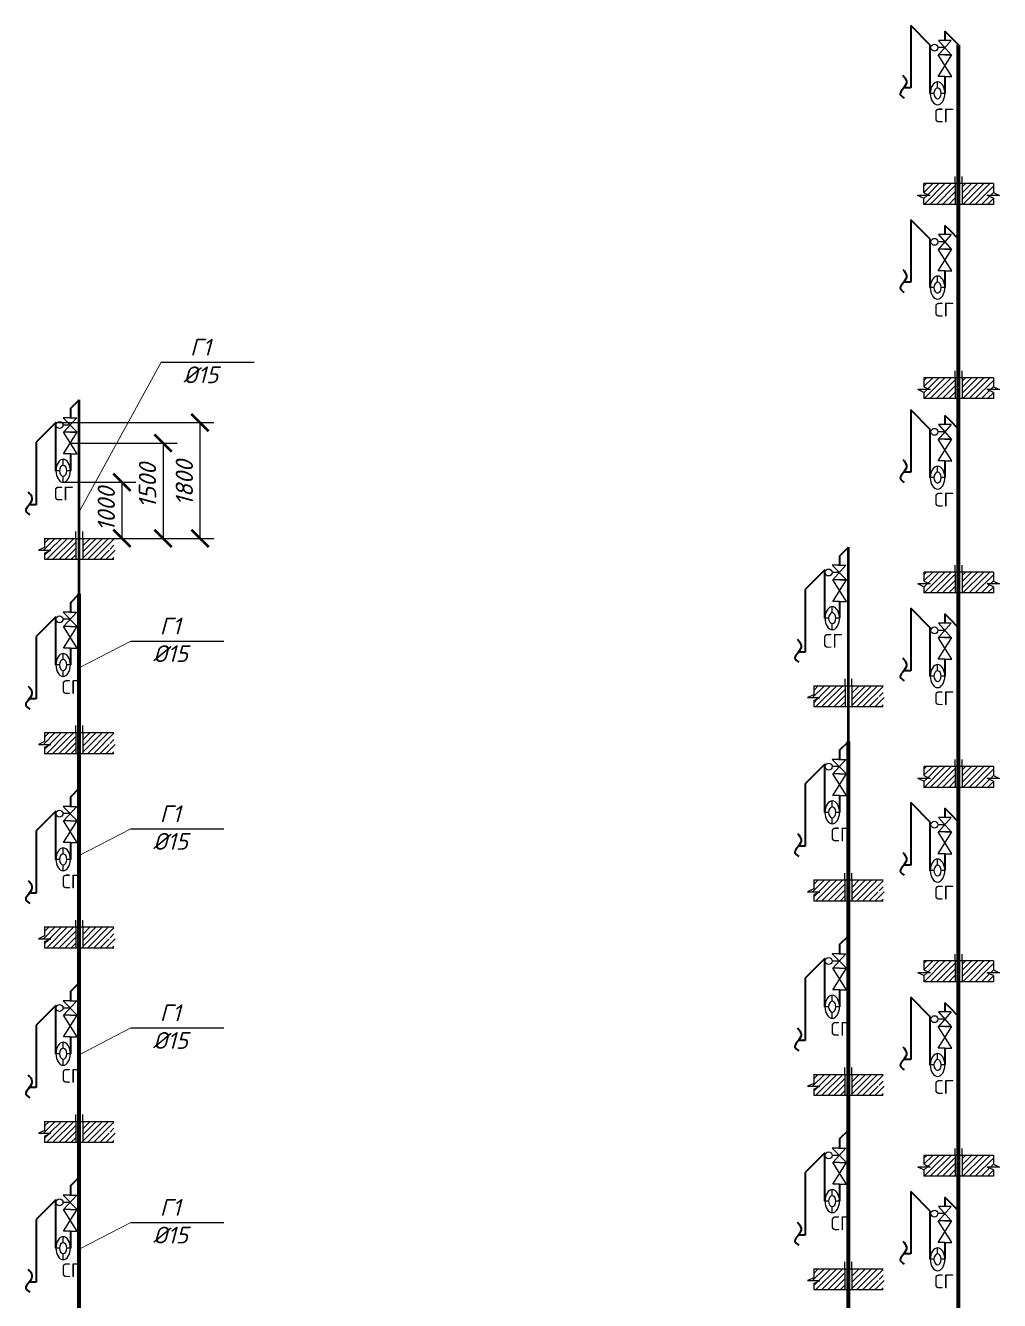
# Model space of a CAD drawing. Header units: millimetres. Extents: x -710977 to 10671, y -929782 to 89628.
# Drawn here: x 2195.1 to 2335.4, y 5979.1 to 6162.8 of the extents above; entities that cross this region are included whole.
import ezdxf

# ---------------------------------------------------------------- set-up
doc = ezdxf.new("R2010")
doc.units = ezdxf.units.MM
doc.header["$LTSCALE"] = 0.4
doc.layers.add('аксонометрия', color=84, linetype='Continuous')
doc.styles.add('Zhenka', font='isocpeur.ttf', dxfattribs={"height": 400})
doc.styles.add('группа', font='isocpeui.ttf')
doc.styles.add('размерный', font='isocpeui.ttf')
doc.dimstyles.new('размерный', dxfattribs={"dimtxt": 5, "dimasz": 2.5, "dimexe": 2, "dimexo": 0, "dimgap": 1, "dimtad": 1, "dimtxsty": 'размерный', "dimblk": 'ARCHTICK', "dimcen": 2.5, "dimadec": 0, "dimazin": 0, "dimtfac": 1, "dimtmove": 0, "dimatfit": 2, "dimfxl": 1.25, "dimarcsym": 0})
pattern_1 = [(45, (1808.0031, 5876.29634), (-0.44194174, 0.44194174), [])]
pattern_2 = [(45, (1808.0031, 5848.29634), (-0.44194174, 0.44194174), [])]
pattern_3 = [(45, (1697.1977, 5897.5283), (-0.44194174, 0.44194174), [])]
pattern_4 = [(45, (1697.1977, 5869.5283), (-0.44194174, 0.44194174), [])]
pattern_5 = [(45, (1823.89096, 5864.63515), (-0.44194174, 0.44194174), [])]
pattern_6 = [(45, (1823.89096, 5892.63515), (-0.44194174, 0.44194174), [])]
pattern_7 = [(45, (1823.89096, 5920.63515), (-0.44194174, 0.44194174), [])]
pattern_8 = [(45, (1823.89096, 5948.63515), (-0.44194174, 0.44194174), [])]

# ---------------------------------------------------------------- blocks, each defined once
blk = doc.blocks.new('_ArchTick')
at = {"color": 0, "linetype": 'ByBlock', "const_width": 0.15}
blk.add_lwpolyline([(-0.5, -0.5), (0.5, 0.5)], dxfattribs=at)
blk = doc.blocks.new('*D17')
at = {"layer": 'Defpoints', "color": 0, "transparency": 16777216}
for p in [(2199.47, 6105.56), (2207.84, 6088.88), (2220.23, 6088.88)]:
    blk.add_point(p, dxfattribs=at)
at = {"layer": 'аксонометрия', "color": 0, "lineweight": -2, "transparency": 16777216}
for p, q in [((2199.47, 6105.56), (2222.23, 6105.56)), ((2220.23, 6105.56), (2220.23, 6088.88)), ((2207.84, 6088.88), (2222.23, 6088.88))]:
    blk.add_line(p, q, dxfattribs=at)
at = {"layer": 'аксонометрия', "color": 0, "lineweight": -2, "transparency": 16777216, "xscale": 2.5, "yscale": 2.5, "zscale": 2.5}
for p, rotation in [((2220.23, 6105.56), 90), ((2220.23, 6088.88), 270)]:
    blk.add_blockref('_ArchTick', p, dxfattribs=dict(at, rotation=rotation))
at = {"layer": 'аксонометрия', "color": 0, "lineweight": 25, "transparency": 16777216, "insert": (2217.98, 6096.85), "char_height": 2.5, "attachment_point": 5, "rotation": 90, "style": 'размерный'}
blk.add_mtext('1800', dxfattribs=at)
blk = doc.blocks.new('*D18')
at = {"layer": 'Defpoints', "color": 0, "transparency": 16777216}
for p in [(2201.57, 6102.6), (2207.84, 6088.88), (2214.92, 6088.88)]:
    blk.add_point(p, dxfattribs=at)
at = {"layer": 'аксонометрия', "color": 0, "lineweight": -2, "transparency": 16777216}
for p, q in [((2201.57, 6102.6), (2216.92, 6102.6)), ((2214.92, 6102.6), (2214.92, 6088.88)), ((2207.84, 6088.88), (2216.92, 6088.88))]:
    blk.add_line(p, q, dxfattribs=at)
at = {"layer": 'аксонометрия', "color": 0, "lineweight": -2, "transparency": 16777216, "xscale": 2.5, "yscale": 2.5, "zscale": 2.5}
for p, rotation in [((2214.92, 6102.6), 90), ((2214.92, 6088.88), 270)]:
    blk.add_blockref('_ArchTick', p, dxfattribs=dict(at, rotation=rotation))
at = {"layer": 'аксонометрия', "color": 0, "lineweight": 25, "transparency": 16777216, "insert": (2212.67, 6096.47), "char_height": 2.5, "attachment_point": 5, "rotation": 90, "style": 'размерный'}
blk.add_mtext('1500', dxfattribs=at)
blk = doc.blocks.new('*D19')
at = {"layer": 'Defpoints', "color": 0, "transparency": 16777216}
for p in [(2200.52, 6096.96), (2207.84, 6088.88), (2208.98, 6088.88)]:
    blk.add_point(p, dxfattribs=at)
at = {"layer": 'аксонометрия', "color": 0, "lineweight": -2, "transparency": 16777216}
for p, q in [((2200.52, 6096.96), (2210.98, 6096.96)), ((2208.98, 6096.96), (2208.98, 6088.88)), ((2207.84, 6088.88), (2210.98, 6088.88))]:
    blk.add_line(p, q, dxfattribs=at)
at = {"layer": 'аксонометрия', "color": 0, "lineweight": -2, "transparency": 16777216, "xscale": 2.5, "yscale": 2.5, "zscale": 2.5}
for p, rotation in [((2208.98, 6096.96), 90), ((2208.98, 6088.88), 270)]:
    blk.add_blockref('_ArchTick', p, dxfattribs=dict(at, rotation=rotation))
at = {"layer": 'аксонометрия', "color": 0, "lineweight": 25, "transparency": 16777216, "insert": (2206.73, 6093.08), "char_height": 2.5, "attachment_point": 5, "rotation": 90, "style": 'размерный'}
blk.add_mtext('1000', dxfattribs=at)

msp = doc.modelspace()

# ---------------------------------------------------------------- hatches: boundary and pattern name
at = {"layer": 'аксонометрия', "lineweight": 25}
h = msp.add_hatch(dxfattribs=at)
h.set_pattern_fill('ANSI31', scale=5, style=0)
h.set_pattern_definition([(45, (1823.89096, 5976.6049), (-0.44194174, 0.44194174), [])])
h.paths.add_polyline_path([(2323.648, 6138.283), (2325.421, 6138.283), (2324.535, 6138.691), (2324.535, 6139.983), (2329.035, 6139.983), (2329.035, 6136.983), (2324.535, 6136.983), (2324.535, 6137.875)])
h = msp.add_hatch(dxfattribs=at)
h.set_pattern_fill('ANSI31', scale=5, style=0)
h.set_pattern_definition([(45, (1823.89096, 6004.6049), (-0.44194174, 0.44194174), [])])
h.paths.add_polyline_path([(2330.035, 6136.983), (2330.035, 6139.983), (2334.535, 6139.983), (2334.535, 6138.691), (2335.421, 6138.283), (2333.648, 6138.283), (2334.535, 6137.875), (2334.535, 6136.983)])
h = msp.add_hatch(dxfattribs=at)
h.set_pattern_fill('ANSI31', scale=5, style=0)
h.set_pattern_definition(pattern_8)
h.paths.add_polyline_path([(2323.648, 6110.313), (2325.421, 6110.313), (2324.535, 6110.722), (2324.535, 6112.013), (2329.035, 6112.013), (2329.035, 6109.013), (2324.535, 6109.013), (2324.535, 6109.905)])
h = msp.add_hatch(dxfattribs=at)
h.set_pattern_fill('ANSI31', scale=5, style=0)
h.set_pattern_definition([(45, (1823.89096, 5976.63515), (-0.44194174, 0.44194174), [])])
h.paths.add_polyline_path([(2330.035, 6109.013), (2330.035, 6112.013), (2334.535, 6112.013), (2334.535, 6110.722), (2335.421, 6110.313), (2333.648, 6110.313), (2334.535, 6109.905), (2334.535, 6109.013)])
h = msp.add_hatch(dxfattribs=at)
h.set_pattern_fill('ANSI31', scale=5, style=0)
h.set_pattern_definition([(45, (1697.1977, 5953.4983), (-0.44194174, 0.44194174), [])])
h.paths.add_polyline_path([(2202.341, 6085.877), (2202.341, 6088.877), (2197.841, 6088.877), (2197.841, 6087.585), (2196.955, 6087.177), (2198.728, 6087.177), (2197.841, 6086.768), (2197.841, 6085.877)])
h = msp.add_hatch(dxfattribs=at)
h.set_pattern_fill('ANSI31', scale=5, style=0)
h.set_pattern_definition([(45, (1697.1977, 5925.4983), (-0.44194174, 0.44194174), [])])
h.paths.add_polyline_path([(2203.341, 6085.877), (2207.841, 6085.877), (2207.841, 6086.768), (2208.728, 6087.177), (2206.955, 6087.177), (2207.841, 6087.585), (2207.841, 6088.877), (2203.341, 6088.877)])
h = msp.add_hatch(dxfattribs=at)
h.set_pattern_fill('ANSI31', scale=5, style=0)
h.set_pattern_definition(pattern_7)
h.paths.add_polyline_path([(2323.648, 6082.313), (2325.421, 6082.313), (2324.535, 6082.722), (2324.535, 6084.013), (2329.035, 6084.013), (2329.035, 6081.013), (2324.535, 6081.013), (2324.535, 6081.905)])
h = msp.add_hatch(dxfattribs=at)
h.set_pattern_fill('ANSI31', scale=5, style=0)
h.set_pattern_definition(pattern_8)
h.paths.add_polyline_path([(2330.035, 6081.013), (2330.035, 6084.013), (2334.535, 6084.013), (2334.535, 6082.722), (2335.421, 6082.313), (2333.648, 6082.313), (2334.535, 6081.905), (2334.535, 6081.013)])
h = msp.add_hatch(dxfattribs=at)
h.set_pattern_fill('ANSI31', scale=5, style=0)
h.set_pattern_definition([(45, (1808.0031, 5932.26634), (-0.44194174, 0.44194174), [])])
h.paths.add_polyline_path([(2313.147, 6064.645), (2313.147, 6067.645), (2308.647, 6067.645), (2308.647, 6066.353), (2307.76, 6065.945), (2309.533, 6065.945), (2308.647, 6065.536), (2308.647, 6064.645)])
h = msp.add_hatch(dxfattribs=at)
h.set_pattern_fill('ANSI31', scale=5, style=0)
h.set_pattern_definition([(45, (1808.0031, 5904.26634), (-0.44194174, 0.44194174), [])])
h.paths.add_polyline_path([(2314.147, 6064.645), (2318.647, 6064.645), (2318.647, 6065.536), (2319.533, 6065.945), (2317.76, 6065.945), (2318.647, 6066.353), (2318.647, 6067.645), (2314.147, 6067.645)])
h = msp.add_hatch(dxfattribs=at)
h.set_pattern_fill('ANSI31', scale=5, style=0)
h.set_pattern_definition([(45, (1697.1977, 5925.5283), (-0.44194174, 0.44194174), [])])
h.paths.add_polyline_path([(2202.341, 6057.907), (2202.341, 6060.907), (2197.841, 6060.907), (2197.841, 6059.615), (2196.955, 6059.207), (2198.728, 6059.207), (2197.841, 6058.798), (2197.841, 6057.907)])
h = msp.add_hatch(dxfattribs=at)
h.set_pattern_fill('ANSI31', scale=5, style=0)
h.set_pattern_definition(pattern_3)
h.paths.add_polyline_path([(2203.341, 6057.907), (2207.841, 6057.907), (2207.841, 6058.798), (2208.728, 6059.207), (2206.955, 6059.207), (2207.841, 6059.615), (2207.841, 6060.907), (2203.341, 6060.907)])
h = msp.add_hatch(dxfattribs=at)
h.set_pattern_fill('ANSI31', scale=5, style=0)
h.set_pattern_definition(pattern_6)
h.paths.add_polyline_path([(2323.648, 6054.313), (2325.421, 6054.313), (2324.535, 6054.722), (2324.535, 6056.013), (2329.035, 6056.013), (2329.035, 6053.013), (2324.535, 6053.013), (2324.535, 6053.905)])
h = msp.add_hatch(dxfattribs=at)
h.set_pattern_fill('ANSI31', scale=5, style=0)
h.set_pattern_definition(pattern_7)
h.paths.add_polyline_path([(2330.035, 6053.013), (2330.035, 6056.013), (2334.535, 6056.013), (2334.535, 6054.722), (2335.421, 6054.313), (2333.648, 6054.313), (2334.535, 6053.905), (2334.535, 6053.013)])
h = msp.add_hatch(dxfattribs=at)
h.set_pattern_fill('ANSI31', scale=5, style=0)
h.set_pattern_definition([(45, (1808.0031, 5904.29634), (-0.44194174, 0.44194174), [])])
h.paths.add_polyline_path([(2313.147, 6036.675), (2313.147, 6039.675), (2308.647, 6039.675), (2308.647, 6038.383), (2307.76, 6037.975), (2309.533, 6037.975), (2308.647, 6037.566), (2308.647, 6036.675)])
h = msp.add_hatch(dxfattribs=at)
h.set_pattern_fill('ANSI31', scale=5, style=0)
h.set_pattern_definition(pattern_1)
h.paths.add_polyline_path([(2314.147, 6036.675), (2318.647, 6036.675), (2318.647, 6037.566), (2319.533, 6037.975), (2317.76, 6037.975), (2318.647, 6038.383), (2318.647, 6039.675), (2314.147, 6039.675)])
h = msp.add_hatch(dxfattribs=at)
h.set_pattern_fill('ANSI31', scale=5, style=0)
h.set_pattern_definition(pattern_3)
h.paths.add_polyline_path([(2202.341, 6029.907), (2202.341, 6032.907), (2197.841, 6032.907), (2197.841, 6031.615), (2196.955, 6031.207), (2198.728, 6031.207), (2197.841, 6030.798), (2197.841, 6029.907)])
h = msp.add_hatch(dxfattribs=at)
h.set_pattern_fill('ANSI31', scale=5, style=0)
h.set_pattern_definition(pattern_4)
h.paths.add_polyline_path([(2203.341, 6029.907), (2207.841, 6029.907), (2207.841, 6030.798), (2208.728, 6031.207), (2206.955, 6031.207), (2207.841, 6031.615), (2207.841, 6032.907), (2203.341, 6032.907)])
h = msp.add_hatch(dxfattribs=at)
h.set_pattern_fill('ANSI31', scale=5, style=0)
h.set_pattern_definition(pattern_5)
h.paths.add_polyline_path([(2323.648, 6026.313), (2325.421, 6026.313), (2324.535, 6026.722), (2324.535, 6028.013), (2329.035, 6028.013), (2329.035, 6025.013), (2324.535, 6025.013), (2324.535, 6025.905)])
h = msp.add_hatch(dxfattribs=at)
h.set_pattern_fill('ANSI31', scale=5, style=0)
h.set_pattern_definition(pattern_6)
h.paths.add_polyline_path([(2330.035, 6025.013), (2330.035, 6028.013), (2334.535, 6028.013), (2334.535, 6026.722), (2335.421, 6026.313), (2333.648, 6026.313), (2334.535, 6025.905), (2334.535, 6025.013)])
h = msp.add_hatch(dxfattribs=at)
h.set_pattern_fill('ANSI31', scale=5, style=0)
h.set_pattern_definition(pattern_1)
h.paths.add_polyline_path([(2313.147, 6008.675), (2313.147, 6011.675), (2308.647, 6011.675), (2308.647, 6010.383), (2307.76, 6009.975), (2309.533, 6009.975), (2308.647, 6009.566), (2308.647, 6008.675)])
h = msp.add_hatch(dxfattribs=at)
h.set_pattern_fill('ANSI31', scale=5, style=0)
h.set_pattern_definition(pattern_2)
h.paths.add_polyline_path([(2314.147, 6008.675), (2318.647, 6008.675), (2318.647, 6009.566), (2319.533, 6009.975), (2317.76, 6009.975), (2318.647, 6010.383), (2318.647, 6011.675), (2314.147, 6011.675)])
h = msp.add_hatch(dxfattribs=at)
h.set_pattern_fill('ANSI31', scale=5, style=0)
h.set_pattern_definition(pattern_4)
h.paths.add_polyline_path([(2202.341, 6001.907), (2202.341, 6004.907), (2197.841, 6004.907), (2197.841, 6003.615), (2196.955, 6003.207), (2198.728, 6003.207), (2197.841, 6002.798), (2197.841, 6001.907)])
h = msp.add_hatch(dxfattribs=at)
h.set_pattern_fill('ANSI31', scale=5, style=0)
h.set_pattern_definition([(45, (1697.1977, 5841.5283), (-0.44194174, 0.44194174), [])])
h.paths.add_polyline_path([(2203.341, 6001.907), (2207.841, 6001.907), (2207.841, 6002.798), (2208.728, 6003.207), (2206.955, 6003.207), (2207.841, 6003.615), (2207.841, 6004.907), (2203.341, 6004.907)])
h = msp.add_hatch(dxfattribs=at)
h.set_pattern_fill('ANSI31', scale=5, style=0)
h.set_pattern_definition([(45, (1823.89096, 5836.63515), (-0.44194174, 0.44194174), [])])
h.paths.add_polyline_path([(2323.648, 5998.313), (2325.421, 5998.313), (2324.535, 5998.722), (2324.535, 6000.013), (2329.035, 6000.013), (2329.035, 5997.013), (2324.535, 5997.013), (2324.535, 5997.905)])
h = msp.add_hatch(dxfattribs=at)
h.set_pattern_fill('ANSI31', scale=5, style=0)
h.set_pattern_definition(pattern_5)
h.paths.add_polyline_path([(2330.035, 5997.013), (2330.035, 6000.013), (2334.535, 6000.013), (2334.535, 5998.722), (2335.421, 5998.313), (2333.648, 5998.313), (2334.535, 5997.905), (2334.535, 5997.013)])
h = msp.add_hatch(dxfattribs=at)
h.set_pattern_fill('ANSI31', scale=5, style=0)
h.set_pattern_definition(pattern_2)
h.paths.add_polyline_path([(2313.147, 5980.675), (2313.147, 5983.675), (2308.647, 5983.675), (2308.647, 5982.383), (2307.76, 5981.975), (2309.533, 5981.975), (2308.647, 5981.566), (2308.647, 5980.675)])
h = msp.add_hatch(dxfattribs=at)
h.set_pattern_fill('ANSI31', scale=5, style=0)
h.set_pattern_definition([(45, (1808.0031, 5820.29634), (-0.44194174, 0.44194174), [])])
h.paths.add_polyline_path([(2314.147, 5980.675), (2318.647, 5980.675), (2318.647, 5981.566), (2319.533, 5981.975), (2317.76, 5981.975), (2318.647, 5982.383), (2318.647, 5983.675), (2314.147, 5983.675)])

# ---------------------------------------------------------------- linework, layer by layer
at = {"color": 7, "lineweight": 35}
for p, q in [((2325.451, 6159.927), (2322.623, 6162.755)), ((2322.623, 6162.755), (2322.623, 6153.755)), ((2327.551, 6161.937), (2327.551, 6160.6)), ((2328.262, 6161.226), (2327.551, 6161.937)), ((2325.451, 6152.977), (2325.451, 6159.927)), ((2329.535, 6159.953), (2328.262, 6161.226)), ((2327.551, 6155.405), (2327.551, 6152.977)), ((2322.623, 6153.755), (2321.623, 6153.755)), ((2325.451, 6131.957), (2322.623, 6134.785)), ((2322.623, 6134.785), (2322.623, 6125.785)), ((2327.551, 6133.967), (2327.551, 6132.63)), ((2328.262, 6133.256), (2327.551, 6133.967)), ((2329.535, 6131.983), (2328.262, 6133.256)), ((2325.451, 6125.007), (2325.451, 6131.957)), ((2327.551, 6127.436), (2327.551, 6125.007)), ((2322.623, 6125.785), (2321.623, 6125.785)), ((2201.569, 6107.574), (2202.841, 6108.847)), ((2201.569, 6107.574), (2201.569, 6106.237)), ((2325.451, 6104.587), (2322.623, 6107.415)), ((2322.623, 6107.415), (2322.623, 6098.415)), ((2327.551, 6106.597), (2327.551, 6105.26)), ((2328.262, 6105.886), (2327.551, 6106.597)), ((2199.469, 6105.564), (2196.64, 6102.735)), ((2199.469, 6098.614), (2199.469, 6105.564)), ((2325.451, 6097.637), (2325.451, 6104.587)), ((2329.535, 6104.613), (2328.262, 6105.886)), ((2196.64, 6102.735), (2196.64, 6093.735)), ((2201.569, 6101.043), (2201.569, 6098.614)), ((2327.551, 6100.066), (2327.551, 6097.637)), ((2322.623, 6098.415), (2321.623, 6098.415)), ((2196.64, 6093.735), (2195.64, 6093.735)), ((2312.374, 6086.342), (2313.647, 6087.615)), ((2312.374, 6086.342), (2312.374, 6085.005)), ((2310.274, 6084.332), (2307.446, 6081.503)), ((2310.274, 6077.382), (2310.274, 6084.332)), ((2201.569, 6079.604), (2202.841, 6080.877)), ((2307.446, 6081.503), (2307.446, 6072.503)), ((2201.569, 6079.604), (2201.569, 6078.267)), ((2312.374, 6079.811), (2312.374, 6077.382)), ((2199.469, 6077.594), (2196.64, 6074.765)), ((2199.469, 6070.644), (2199.469, 6077.594)), ((2325.451, 6075.987), (2322.623, 6078.815)), ((2322.623, 6078.815), (2322.623, 6069.815)), ((2327.551, 6077.997), (2327.551, 6076.66)), ((2328.262, 6077.286), (2327.551, 6077.997)), ((2329.535, 6076.013), (2328.262, 6077.286)), ((2325.451, 6069.037), (2325.451, 6075.987)), ((2196.64, 6074.765), (2196.64, 6065.765)), ((2201.569, 6073.073), (2201.569, 6070.644)), ((2307.446, 6072.503), (2306.446, 6072.503)), ((2322.623, 6069.815), (2321.623, 6069.815)), ((2327.551, 6071.466), (2327.551, 6069.037)), ((2196.64, 6065.765), (2195.64, 6065.765)), ((2312.374, 6058.372), (2313.647, 6059.645)), ((2312.374, 6058.372), (2312.374, 6057.035)), ((2310.274, 6056.362), (2307.446, 6053.533)), ((2310.274, 6049.412), (2310.274, 6056.362)), ((2307.446, 6053.533), (2307.446, 6044.533)), ((2201.569, 6051.604), (2202.841, 6052.877)), ((2201.569, 6051.604), (2201.569, 6050.267)), ((2312.374, 6051.841), (2312.374, 6049.412)), ((2199.469, 6049.594), (2196.64, 6046.765)), ((2199.469, 6042.644), (2199.469, 6049.594)), ((2325.451, 6047.987), (2322.623, 6050.815)), ((2322.623, 6050.815), (2322.623, 6041.815)), ((2327.551, 6049.997), (2327.551, 6048.66)), ((2328.262, 6049.286), (2327.551, 6049.997)), ((2325.451, 6041.037), (2325.451, 6047.987)), ((2329.535, 6048.013), (2328.262, 6049.286)), ((2196.64, 6046.765), (2196.64, 6037.765)), ((2201.569, 6045.073), (2201.569, 6042.644)), ((2307.446, 6044.533), (2306.446, 6044.533)), ((2327.551, 6043.466), (2327.551, 6041.037)), ((2322.623, 6041.815), (2321.623, 6041.815)), ((2196.64, 6037.765), (2195.64, 6037.765)), ((2312.374, 6030.372), (2313.647, 6031.645)), ((2312.374, 6030.372), (2312.374, 6029.035)), ((2310.274, 6028.362), (2307.446, 6025.533)), ((2310.274, 6021.412), (2310.274, 6028.362)), ((2201.569, 6023.604), (2202.841, 6024.877)), ((2307.446, 6025.533), (2307.446, 6016.533)), ((2312.374, 6023.841), (2312.374, 6021.412)), ((2201.569, 6023.604), (2201.569, 6022.267)), ((2325.451, 6019.987), (2322.623, 6022.815)), ((2322.623, 6022.815), (2322.623, 6013.815)), ((2327.551, 6021.997), (2327.551, 6020.66)), ((2328.262, 6021.286), (2327.551, 6021.997)), ((2199.469, 6021.594), (2196.64, 6018.765)), ((2199.469, 6014.644), (2199.469, 6021.594)), ((2329.535, 6020.013), (2328.262, 6021.286)), ((2196.64, 6018.765), (2196.64, 6009.765)), ((2325.451, 6013.037), (2325.451, 6019.987)), ((2201.569, 6017.073), (2201.569, 6014.644)), ((2307.446, 6016.533), (2306.446, 6016.533)), ((2327.551, 6015.466), (2327.551, 6013.037)), ((2322.623, 6013.815), (2321.623, 6013.815)), ((2196.64, 6009.765), (2195.64, 6009.765)), ((2312.374, 6002.372), (2313.647, 6003.645)), ((2312.374, 6002.372), (2312.374, 6001.035)), ((2310.274, 6000.362), (2307.446, 5997.533)), ((2310.274, 5993.412), (2310.274, 6000.362)), ((2201.569, 5995.604), (2202.841, 5996.877)), ((2307.446, 5997.533), (2307.446, 5988.533)), ((2201.569, 5995.604), (2201.569, 5994.267)), ((2312.374, 5995.841), (2312.374, 5993.412)), ((2325.451, 5991.987), (2322.623, 5994.815)), ((2322.623, 5994.815), (2322.623, 5985.815)), ((2199.469, 5993.594), (2196.64, 5990.765)), ((2199.469, 5986.644), (2199.469, 5993.594)), ((2327.551, 5993.997), (2327.551, 5992.66)), ((2328.262, 5993.286), (2327.551, 5993.997)), ((2329.535, 5992.013), (2328.262, 5993.286)), ((2196.64, 5990.765), (2196.64, 5981.765)), ((2325.451, 5985.037), (2325.451, 5991.987)), ((2201.569, 5989.073), (2201.569, 5986.644)), ((2307.446, 5988.533), (2306.446, 5988.533)), ((2327.551, 5987.466), (2327.551, 5985.037)), ((2322.623, 5985.815), (2321.623, 5985.815)), ((2196.64, 5981.765), (2195.64, 5981.765))]:
    msp.add_line(p, q, dxfattribs=at)
at = {"lineweight": 25}
for p, q in [((2214.649, 6114.248), (2228.036, 6114.248)), ((2214.649, 6114.248), (2228.036, 6114.248)), ((2210.289, 6074.086), (2223.677, 6074.086)), ((2210.289, 6074.086), (2223.677, 6074.086)), ((2210.289, 6047.042), (2223.677, 6047.042)), ((2210.289, 6047.042), (2223.677, 6047.042)), ((2210.289, 6018.367), (2223.677, 6018.367)), ((2210.289, 6018.367), (2223.677, 6018.367)), ((2210.289, 5990.339), (2223.677, 5990.339)), ((2210.289, 5990.339), (2223.677, 5990.339))]:
    msp.add_line(p, q, dxfattribs=at)
at = {"color": 7, "lineweight": 35}
for points in [[(2321.484, 6155.596), (2322.01, 6154.721), (2321.623, 6153.755), (2321.123, 6152.871), (2321.701, 6152.292)], [(2321.484, 6127.626), (2322.01, 6126.751), (2321.623, 6125.785), (2321.123, 6124.901), (2321.701, 6124.323)], [(2321.484, 6100.256), (2322.01, 6099.381), (2321.623, 6098.415), (2321.123, 6097.531), (2321.701, 6096.952)], [(2195.501, 6095.576), (2196.028, 6094.701), (2195.64, 6093.735), (2195.141, 6092.851), (2195.719, 6092.273)], [(2306.307, 6074.344), (2306.833, 6073.469), (2306.446, 6072.503), (2305.946, 6071.619), (2306.524, 6071.041)], [(2321.484, 6071.656), (2322.01, 6070.781), (2321.623, 6069.815), (2321.123, 6068.931), (2321.701, 6068.353)], [(2195.501, 6067.606), (2196.028, 6066.731), (2195.64, 6065.765), (2195.141, 6064.881), (2195.719, 6064.303)], [(2306.307, 6046.374), (2306.833, 6045.499), (2306.446, 6044.533), (2305.946, 6043.649), (2306.524, 6043.071)], [(2321.484, 6043.656), (2322.01, 6042.781), (2321.623, 6041.815), (2321.123, 6040.931), (2321.701, 6040.353)], [(2195.501, 6039.606), (2196.028, 6038.731), (2195.64, 6037.765), (2195.141, 6036.881), (2195.719, 6036.303)], [(2306.307, 6018.374), (2306.833, 6017.499), (2306.446, 6016.533), (2305.946, 6015.649), (2306.524, 6015.071)], [(2321.484, 6015.656), (2322.01, 6014.781), (2321.623, 6013.815), (2321.123, 6012.931), (2321.701, 6012.353)], [(2195.501, 6011.606), (2196.028, 6010.731), (2195.64, 6009.765), (2195.141, 6008.881), (2195.719, 6008.303)], [(2306.307, 5990.374), (2306.833, 5989.499), (2306.446, 5988.533), (2305.946, 5987.649), (2306.524, 5987.071)], [(2321.484, 5987.656), (2322.01, 5986.781), (2321.623, 5985.815), (2321.123, 5984.931), (2321.701, 5984.353)], [(2195.501, 5983.606), (2196.028, 5982.731), (2195.64, 5981.765), (2195.141, 5980.881), (2195.719, 5980.303)]]:
    msp.add_spline(points, degree=3, dxfattribs=at)
at = {"layer": 'аксонометрия', "color": 7, "lineweight": 25}
for p, q in [((2327.551, 6160.6), (2326.647, 6160.6)), ((2328.456, 6160.6), (2326.647, 6158.528)), ((2326.647, 6160.6), (2328.456, 6158.528)), ((2328.456, 6160.6), (2327.551, 6160.6)), ((2327.551, 6159.564), (2326.551, 6159.564)), ((2327.551, 6158.528), (2326.568, 6158.528)), ((2328.534, 6155.405), (2326.568, 6158.528)), ((2326.568, 6155.405), (2328.534, 6158.528)), ((2327.551, 6158.528), (2326.647, 6158.528)), ((2327.551, 6158.528), (2328.534, 6158.528)), ((2328.456, 6158.528), (2327.551, 6158.528)), ((2326.501, 6153.762), (2326.501, 6154.629)), ((2327.551, 6155.405), (2326.568, 6155.405)), ((2327.551, 6155.405), (2328.534, 6155.405)), ((2325.98, 6152.977), (2325.451, 6152.977)), ((2327.551, 6152.977), (2327.022, 6152.977)), ((2324.484, 6139.983), (2324.484, 6138.691)), ((2334.535, 6139.983), (2324.535, 6139.983)), ((2329.035, 6139.983), (2329.035, 6140.983)), ((2329.035, 6139.983), (2329.035, 6136.983)), ((2330.035, 6139.983), (2330.035, 6140.983)), ((2330.035, 6139.983), (2330.035, 6136.983)), ((2334.535, 6139.983), (2334.535, 6138.691)), ((2325.371, 6138.283), (2323.598, 6138.283)), ((2324.484, 6137.875), (2323.598, 6138.283)), ((2324.484, 6138.691), (2325.371, 6138.283)), ((2324.484, 6137.875), (2324.484, 6136.983)), ((2335.421, 6138.283), (2333.648, 6138.283)), ((2334.535, 6137.875), (2333.648, 6138.283)), ((2334.535, 6138.691), (2335.421, 6138.283)), ((2334.535, 6137.875), (2334.535, 6136.983)), ((2334.535, 6136.983), (2324.535, 6136.983)), ((2327.551, 6132.63), (2326.647, 6132.63)), ((2328.456, 6132.63), (2326.647, 6130.558)), ((2326.647, 6132.63), (2328.456, 6130.558)), ((2328.456, 6132.63), (2327.551, 6132.63)), ((2327.551, 6131.594), (2326.551, 6131.594)), ((2327.551, 6130.558), (2326.568, 6130.558)), ((2328.534, 6127.436), (2326.568, 6130.558)), ((2326.568, 6127.436), (2328.534, 6130.558)), ((2327.551, 6130.558), (2326.647, 6130.558)), ((2327.551, 6130.558), (2328.534, 6130.558)), ((2328.456, 6130.558), (2327.551, 6130.558)), ((2326.501, 6125.792), (2326.501, 6126.66)), ((2327.551, 6127.436), (2326.568, 6127.436)), ((2327.551, 6127.436), (2328.534, 6127.436)), ((2325.98, 6125.007), (2325.451, 6125.007)), ((2327.551, 6125.007), (2327.022, 6125.007)), ((2334.535, 6112.013), (2324.535, 6112.013)), ((2324.535, 6112.013), (2324.535, 6110.722)), ((2329.035, 6112.013), (2329.035, 6113.013)), ((2329.035, 6112.013), (2329.035, 6109.013)), ((2330.035, 6112.013), (2330.035, 6113.013)), ((2330.035, 6112.013), (2330.035, 6109.013)), ((2334.535, 6112.013), (2334.535, 6110.722)), ((2325.421, 6110.313), (2323.648, 6110.313)), ((2324.535, 6109.905), (2323.648, 6110.313)), ((2324.535, 6110.722), (2325.421, 6110.313)), ((2335.421, 6110.313), (2333.648, 6110.313)), ((2334.535, 6109.905), (2333.648, 6110.313)), ((2334.535, 6110.722), (2335.421, 6110.313)), ((2324.535, 6109.905), (2324.535, 6109.013)), ((2334.535, 6109.013), (2324.535, 6109.013)), ((2329.535, 6109.013), (2329.535, 6104.013)), ((2334.535, 6109.905), (2334.535, 6109.013)), ((2201.529, 6105.201), (2200.49, 6105.201)), ((2201.49, 6106.237), (2200.508, 6106.237)), ((2202.551, 6104.165), (2200.508, 6106.237)), ((2200.586, 6104.165), (2202.473, 6106.237)), ((2201.49, 6106.237), (2202.473, 6106.237)), ((2327.551, 6105.26), (2326.647, 6105.26)), ((2328.456, 6105.26), (2326.647, 6103.188)), ((2326.647, 6105.26), (2328.456, 6103.188)), ((2328.456, 6105.26), (2327.551, 6105.26)), ((2202.551, 6101.043), (2200.586, 6104.165)), ((2200.586, 6101.043), (2202.551, 6104.165)), ((2201.569, 6104.165), (2200.586, 6104.165)), ((2201.49, 6104.165), (2200.586, 6104.165)), ((2202.395, 6104.165), (2201.49, 6104.165)), ((2201.569, 6104.165), (2202.551, 6104.165)), ((2327.551, 6104.224), (2326.551, 6104.224)), ((2327.551, 6103.188), (2326.568, 6103.188)), ((2328.534, 6100.066), (2326.568, 6103.188)), ((2326.568, 6100.066), (2328.534, 6103.188)), ((2327.551, 6103.188), (2326.647, 6103.188)), ((2327.551, 6103.188), (2328.534, 6103.188)), ((2328.456, 6103.188), (2327.551, 6103.188)), ((2201.569, 6101.043), (2200.586, 6101.043)), ((2201.569, 6101.043), (2202.551, 6101.043)), ((2200.519, 6099.399), (2200.519, 6100.266)), ((2326.501, 6098.422), (2326.501, 6099.289)), ((2327.551, 6100.066), (2326.568, 6100.066)), ((2327.551, 6100.066), (2328.534, 6100.066)), ((2199.997, 6098.614), (2199.469, 6098.614)), ((2200.519, 6096.961), (2200.519, 6097.828)), ((2201.569, 6098.614), (2201.04, 6098.614)), ((2325.98, 6097.637), (2325.451, 6097.637)), ((2327.551, 6097.637), (2327.022, 6097.637)), ((2202.358, 6088.877), (2202.358, 6089.877)), ((2203.358, 6088.877), (2203.358, 6089.877)), ((2197.841, 6088.877), (2207.841, 6088.877)), ((2197.841, 6088.877), (2197.841, 6087.585)), ((2202.358, 6088.877), (2202.358, 6085.877)), ((2203.358, 6088.877), (2203.358, 6085.877)), ((2197.841, 6087.585), (2196.955, 6087.177)), ((2196.955, 6087.177), (2198.728, 6087.177)), ((2197.841, 6086.768), (2198.728, 6087.177)), ((2197.841, 6086.768), (2197.841, 6085.877)), ((2197.841, 6085.877), (2207.841, 6085.877)), ((2312.296, 6085.005), (2311.313, 6085.005)), ((2313.357, 6082.933), (2311.313, 6085.005)), ((2311.391, 6082.933), (2313.279, 6085.005)), ((2312.296, 6085.005), (2313.279, 6085.005)), ((2329.035, 6084.013), (2329.035, 6085.013)), ((2330.035, 6084.013), (2330.035, 6085.013)), ((2312.335, 6083.969), (2311.296, 6083.969)), ((2313.357, 6079.811), (2311.391, 6082.933)), ((2311.391, 6079.811), (2313.357, 6082.933)), ((2312.374, 6082.933), (2311.391, 6082.933)), ((2312.296, 6082.933), (2311.391, 6082.933)), ((2313.2, 6082.933), (2312.296, 6082.933)), ((2312.374, 6082.933), (2313.357, 6082.933)), ((2334.535, 6084.013), (2324.535, 6084.013)), ((2324.535, 6084.013), (2324.535, 6082.722)), ((2324.535, 6082.722), (2325.421, 6082.313)), ((2329.035, 6084.013), (2329.035, 6081.013)), ((2330.035, 6084.013), (2330.035, 6081.013)), ((2334.535, 6084.013), (2334.535, 6082.722)), ((2334.535, 6082.722), (2335.421, 6082.313)), ((2325.421, 6082.313), (2323.648, 6082.313)), ((2324.535, 6081.905), (2323.648, 6082.313)), ((2324.535, 6081.905), (2324.535, 6081.013)), ((2334.535, 6081.013), (2324.535, 6081.013)), ((2329.535, 6081.013), (2329.535, 6076.013)), ((2335.421, 6082.313), (2333.648, 6082.313)), ((2334.535, 6081.905), (2333.648, 6082.313)), ((2334.535, 6081.905), (2334.535, 6081.013)), ((2311.324, 6078.167), (2311.324, 6079.034)), ((2312.374, 6079.811), (2311.391, 6079.811)), ((2312.374, 6079.811), (2313.357, 6079.811)), ((2201.529, 6077.231), (2200.49, 6077.231)), ((2201.49, 6078.267), (2200.508, 6078.267)), ((2202.551, 6076.195), (2200.508, 6078.267)), ((2200.586, 6076.195), (2202.473, 6078.267)), ((2201.49, 6078.267), (2202.473, 6078.267)), ((2310.803, 6077.382), (2310.274, 6077.382)), ((2312.374, 6077.382), (2311.845, 6077.382)), ((2201.569, 6076.195), (2200.586, 6076.195)), ((2202.551, 6073.073), (2200.586, 6076.195)), ((2200.586, 6073.073), (2202.551, 6076.195)), ((2201.569, 6076.195), (2202.551, 6076.195)), ((2311.324, 6075.729), (2311.324, 6076.596)), ((2327.551, 6075.624), (2326.551, 6075.624)), ((2327.551, 6076.66), (2326.647, 6076.66)), ((2328.456, 6076.66), (2326.647, 6074.588)), ((2326.647, 6076.66), (2328.456, 6074.588)), ((2328.456, 6076.66), (2327.551, 6076.66)), ((2327.551, 6074.588), (2326.568, 6074.588)), ((2328.534, 6071.466), (2326.568, 6074.588)), ((2326.568, 6071.466), (2328.534, 6074.588)), ((2327.551, 6074.588), (2326.647, 6074.588)), ((2327.551, 6074.588), (2328.534, 6074.588)), ((2328.456, 6074.588), (2327.551, 6074.588)), ((2200.519, 6071.429), (2200.519, 6072.296)), ((2201.569, 6073.073), (2200.586, 6073.073)), ((2201.569, 6073.073), (2202.551, 6073.073)), ((2199.997, 6070.644), (2199.469, 6070.644)), ((2200.519, 6068.991), (2200.519, 6069.858)), ((2201.569, 6070.644), (2201.04, 6070.644)), ((2326.501, 6069.822), (2326.501, 6070.69)), ((2327.551, 6071.466), (2326.568, 6071.466)), ((2327.551, 6071.466), (2328.534, 6071.466)), ((2313.163, 6067.645), (2313.163, 6068.645)), ((2314.163, 6067.645), (2314.163, 6068.645)), ((2325.98, 6069.037), (2325.451, 6069.037)), ((2327.551, 6069.037), (2327.022, 6069.037)), ((2308.647, 6066.353), (2307.76, 6065.945)), ((2308.647, 6067.645), (2318.647, 6067.645)), ((2308.647, 6067.645), (2308.647, 6066.353)), ((2313.163, 6067.645), (2313.163, 6064.645)), ((2314.163, 6067.645), (2314.163, 6064.645)), ((2307.76, 6065.945), (2309.533, 6065.945)), ((2308.647, 6065.536), (2309.533, 6065.945)), ((2308.647, 6065.536), (2308.647, 6064.645)), ((2308.647, 6064.645), (2318.647, 6064.645)), ((2197.841, 6060.907), (2207.841, 6060.907)), ((2197.841, 6060.907), (2197.841, 6059.615)), ((2202.341, 6060.907), (2202.341, 6061.907)), ((2202.341, 6060.907), (2202.341, 6057.907)), ((2203.341, 6060.907), (2203.341, 6061.907)), ((2203.341, 6060.907), (2203.341, 6057.907)), ((2197.841, 6059.615), (2196.955, 6059.207)), ((2196.955, 6059.207), (2198.728, 6059.207)), ((2197.841, 6058.798), (2198.728, 6059.207)), ((2197.841, 6058.798), (2197.841, 6057.907)), ((2197.841, 6057.907), (2207.841, 6057.907)), ((2312.296, 6057.035), (2311.313, 6057.035)), ((2313.357, 6054.963), (2311.313, 6057.035)), ((2311.391, 6054.963), (2313.279, 6057.035)), ((2312.296, 6057.035), (2313.279, 6057.035)), ((2329.035, 6056.013), (2329.035, 6057.013)), ((2330.035, 6056.013), (2330.035, 6057.013)), ((2312.335, 6055.999), (2311.296, 6055.999)), ((2312.374, 6054.963), (2311.391, 6054.963)), ((2313.357, 6051.841), (2311.391, 6054.963)), ((2311.391, 6051.841), (2313.357, 6054.963)), ((2312.374, 6054.963), (2313.357, 6054.963)), ((2334.535, 6056.013), (2324.535, 6056.013)), ((2324.535, 6056.013), (2324.535, 6054.722)), ((2329.035, 6056.013), (2329.035, 6053.013)), ((2330.035, 6056.013), (2330.035, 6053.013)), ((2334.535, 6056.013), (2334.535, 6054.722)), ((2325.421, 6054.313), (2323.648, 6054.313)), ((2324.535, 6053.905), (2323.648, 6054.313)), ((2324.535, 6054.722), (2325.421, 6054.313)), ((2324.535, 6053.905), (2324.535, 6053.013)), ((2335.421, 6054.313), (2333.648, 6054.313)), ((2334.535, 6053.905), (2333.648, 6054.313)), ((2334.535, 6054.722), (2335.421, 6054.313)), ((2334.535, 6053.905), (2334.535, 6053.013)), ((2312.374, 6051.841), (2311.391, 6051.841)), ((2312.374, 6051.841), (2313.357, 6051.841)), ((2334.535, 6053.013), (2324.535, 6053.013)), ((2329.535, 6053.013), (2329.535, 6048.013)), ((2201.49, 6050.267), (2200.508, 6050.267)), ((2202.551, 6048.195), (2200.508, 6050.267)), ((2200.586, 6048.195), (2202.473, 6050.267)), ((2201.49, 6050.267), (2202.473, 6050.267)), ((2311.324, 6050.197), (2311.324, 6051.064)), ((2201.529, 6049.231), (2200.49, 6049.231)), ((2201.569, 6048.195), (2200.586, 6048.195)), ((2202.551, 6045.073), (2200.586, 6048.195)), ((2200.586, 6045.073), (2202.551, 6048.195)), ((2201.569, 6048.195), (2202.551, 6048.195)), ((2310.803, 6049.412), (2310.274, 6049.412)), ((2311.324, 6047.759), (2311.324, 6048.626)), ((2312.374, 6049.412), (2311.845, 6049.412)), ((2327.551, 6047.624), (2326.551, 6047.624)), ((2327.551, 6048.66), (2326.647, 6048.66)), ((2328.456, 6048.66), (2326.647, 6046.588)), ((2326.647, 6048.66), (2328.456, 6046.588)), ((2328.456, 6048.66), (2327.551, 6048.66)), ((2327.551, 6046.588), (2326.568, 6046.588)), ((2328.534, 6043.466), (2326.568, 6046.588)), ((2326.568, 6043.466), (2328.534, 6046.588)), ((2327.551, 6046.588), (2326.647, 6046.588)), ((2327.551, 6046.588), (2328.534, 6046.588)), ((2328.456, 6046.588), (2327.551, 6046.588)), ((2200.519, 6043.429), (2200.519, 6044.296)), ((2201.569, 6045.073), (2200.586, 6045.073)), ((2201.569, 6045.073), (2202.551, 6045.073)), ((2199.997, 6042.644), (2199.469, 6042.644)), ((2201.569, 6042.644), (2201.04, 6042.644)), ((2326.501, 6041.822), (2326.501, 6042.69)), ((2327.551, 6043.466), (2326.568, 6043.466)), ((2327.551, 6043.466), (2328.534, 6043.466)), ((2200.519, 6040.991), (2200.519, 6041.858)), ((2313.147, 6039.675), (2313.147, 6040.675)), ((2314.147, 6039.675), (2314.147, 6040.675)), ((2325.98, 6041.037), (2325.451, 6041.037)), ((2327.551, 6041.037), (2327.022, 6041.037)), ((2308.647, 6039.675), (2318.647, 6039.675)), ((2308.647, 6039.675), (2308.647, 6038.383)), ((2313.147, 6039.675), (2313.147, 6036.675)), ((2314.147, 6039.675), (2314.147, 6036.675)), ((2308.647, 6038.383), (2307.76, 6037.975)), ((2307.76, 6037.975), (2309.533, 6037.975)), ((2308.647, 6037.566), (2309.533, 6037.975)), ((2308.647, 6037.566), (2308.647, 6036.675)), ((2308.647, 6036.675), (2318.647, 6036.675)), ((2202.341, 6032.907), (2202.341, 6033.907)), ((2203.341, 6032.907), (2203.341, 6033.907)), ((2197.841, 6031.615), (2196.955, 6031.207)), ((2196.955, 6031.207), (2198.728, 6031.207)), ((2197.841, 6032.907), (2207.841, 6032.907)), ((2197.841, 6032.907), (2197.841, 6031.615)), ((2197.841, 6030.798), (2198.728, 6031.207)), ((2202.341, 6032.907), (2202.341, 6029.907)), ((2203.341, 6032.907), (2203.341, 6029.907)), ((2197.841, 6030.798), (2197.841, 6029.907)), ((2197.841, 6029.907), (2207.841, 6029.907)), ((2312.335, 6027.999), (2311.296, 6027.999)), ((2312.296, 6029.035), (2311.313, 6029.035)), ((2313.357, 6026.963), (2311.313, 6029.035)), ((2311.391, 6026.963), (2313.279, 6029.035)), ((2312.296, 6029.035), (2313.279, 6029.035)), ((2334.535, 6028.013), (2324.535, 6028.013)), ((2324.535, 6028.013), (2324.535, 6026.722)), ((2329.035, 6028.013), (2329.035, 6029.013)), ((2329.035, 6028.013), (2329.035, 6025.013)), ((2330.035, 6028.013), (2330.035, 6029.013)), ((2330.035, 6028.013), (2330.035, 6025.013)), ((2334.535, 6028.013), (2334.535, 6026.722)), ((2312.374, 6026.963), (2311.391, 6026.963)), ((2313.357, 6023.841), (2311.391, 6026.963)), ((2311.391, 6023.841), (2313.357, 6026.963)), ((2312.374, 6026.963), (2313.357, 6026.963)), ((2325.421, 6026.313), (2323.648, 6026.313)), ((2324.535, 6025.905), (2323.648, 6026.313)), ((2324.535, 6026.722), (2325.421, 6026.313)), ((2324.535, 6025.905), (2324.535, 6025.013)), ((2335.421, 6026.313), (2333.648, 6026.313)), ((2334.535, 6025.905), (2333.648, 6026.313)), ((2334.535, 6026.722), (2335.421, 6026.313)), ((2334.535, 6025.905), (2334.535, 6025.013)), ((2312.374, 6023.841), (2311.391, 6023.841)), ((2312.374, 6023.841), (2313.357, 6023.841)), ((2334.535, 6025.013), (2324.535, 6025.013)), ((2329.535, 6025.013), (2329.535, 6020.013)), ((2201.49, 6022.267), (2200.508, 6022.267)), ((2202.551, 6020.195), (2200.508, 6022.267)), ((2200.586, 6020.195), (2202.473, 6022.267)), ((2201.49, 6022.267), (2202.473, 6022.267)), ((2311.324, 6022.197), (2311.324, 6023.064)), ((2201.529, 6021.231), (2200.49, 6021.231)), ((2201.569, 6020.195), (2200.586, 6020.195)), ((2202.551, 6017.073), (2200.586, 6020.195)), ((2200.586, 6017.073), (2202.551, 6020.195)), ((2201.569, 6020.195), (2202.551, 6020.195)), ((2310.803, 6021.412), (2310.274, 6021.412)), ((2311.324, 6019.759), (2311.324, 6020.626)), ((2312.374, 6021.412), (2311.845, 6021.412)), ((2327.551, 6020.66), (2326.647, 6020.66)), ((2328.456, 6020.66), (2326.647, 6018.588)), ((2326.647, 6020.66), (2328.456, 6018.588)), ((2328.456, 6020.66), (2327.551, 6020.66)), ((2327.551, 6019.624), (2326.551, 6019.624)), ((2327.551, 6018.588), (2326.568, 6018.588)), ((2328.534, 6015.466), (2326.568, 6018.588)), ((2326.568, 6015.466), (2328.534, 6018.588)), ((2327.551, 6018.588), (2326.647, 6018.588)), ((2327.551, 6018.588), (2328.534, 6018.588)), ((2328.456, 6018.588), (2327.551, 6018.588)), ((2201.569, 6017.073), (2200.586, 6017.073)), ((2201.569, 6017.073), (2202.551, 6017.073)), ((2199.997, 6014.644), (2199.469, 6014.644)), ((2200.519, 6015.429), (2200.519, 6016.296)), ((2201.569, 6014.644), (2201.04, 6014.644)), ((2326.501, 6013.822), (2326.501, 6014.69)), ((2327.551, 6015.466), (2326.568, 6015.466)), ((2327.551, 6015.466), (2328.534, 6015.466)), ((2200.519, 6012.991), (2200.519, 6013.858)), ((2325.98, 6013.037), (2325.451, 6013.037)), ((2327.551, 6013.037), (2327.022, 6013.037)), ((2308.647, 6011.675), (2318.647, 6011.675)), ((2308.647, 6011.675), (2308.647, 6010.383)), ((2313.147, 6011.675), (2313.147, 6012.675)), ((2313.147, 6011.675), (2313.147, 6008.675)), ((2314.147, 6011.675), (2314.147, 6012.675)), ((2314.147, 6011.675), (2314.147, 6008.675)), ((2308.647, 6010.383), (2307.76, 6009.975)), ((2307.76, 6009.975), (2309.533, 6009.975)), ((2308.647, 6009.566), (2309.533, 6009.975)), ((2308.647, 6009.566), (2308.647, 6008.675)), ((2308.647, 6008.675), (2318.647, 6008.675)), ((2202.341, 6004.907), (2202.341, 6005.907)), ((2203.341, 6004.907), (2203.341, 6005.907)), ((2197.841, 6003.615), (2196.955, 6003.207)), ((2197.841, 6004.907), (2207.841, 6004.907)), ((2197.841, 6004.907), (2197.841, 6003.615)), ((2202.341, 6004.907), (2202.341, 6001.907)), ((2203.341, 6004.907), (2203.341, 6001.907)), ((2196.955, 6003.207), (2198.728, 6003.207)), ((2197.841, 6002.798), (2198.728, 6003.207)), ((2197.841, 6002.798), (2197.841, 6001.907)), ((2197.841, 6001.907), (2207.841, 6001.907)), ((2312.335, 5999.999), (2311.296, 5999.999)), ((2312.296, 6001.035), (2311.313, 6001.035)), ((2313.357, 5998.963), (2311.313, 6001.035)), ((2311.391, 5998.963), (2313.279, 6001.035)), ((2312.296, 6001.035), (2313.279, 6001.035)), ((2334.535, 6000.013), (2324.535, 6000.013)), ((2324.535, 6000.013), (2324.535, 5998.722)), ((2329.035, 6000.013), (2329.035, 6001.013)), ((2329.035, 6000.013), (2329.035, 5997.013)), ((2330.035, 6000.013), (2330.035, 6001.013)), ((2330.035, 6000.013), (2330.035, 5997.013)), ((2334.535, 6000.013), (2334.535, 5998.722)), ((2312.374, 5998.963), (2311.391, 5998.963)), ((2313.357, 5995.841), (2311.391, 5998.963)), ((2311.391, 5995.841), (2313.357, 5998.963)), ((2312.374, 5998.963), (2313.357, 5998.963)), ((2325.421, 5998.313), (2323.648, 5998.313)), ((2324.535, 5997.905), (2323.648, 5998.313)), ((2324.535, 5998.722), (2325.421, 5998.313)), ((2335.421, 5998.313), (2333.648, 5998.313)), ((2334.535, 5997.905), (2333.648, 5998.313)), ((2334.535, 5998.722), (2335.421, 5998.313)), ((2324.535, 5997.905), (2324.535, 5997.013)), ((2334.535, 5997.013), (2324.535, 5997.013)), ((2334.535, 5997.905), (2334.535, 5997.013)), ((2311.324, 5994.197), (2311.324, 5995.064)), ((2312.374, 5995.841), (2311.391, 5995.841)), ((2312.374, 5995.841), (2313.357, 5995.841)), ((2201.529, 5993.231), (2200.49, 5993.231)), ((2201.49, 5994.267), (2200.508, 5994.267)), ((2202.551, 5992.195), (2200.508, 5994.267)), ((2200.586, 5992.195), (2202.473, 5994.267)), ((2201.49, 5994.267), (2202.473, 5994.267)), ((2310.803, 5993.412), (2310.274, 5993.412)), ((2311.324, 5991.759), (2311.324, 5992.626)), ((2312.374, 5993.412), (2311.845, 5993.412)), ((2327.551, 5992.66), (2326.647, 5992.66)), ((2328.456, 5992.66), (2326.647, 5990.588)), ((2326.647, 5992.66), (2328.456, 5990.588)), ((2328.456, 5992.66), (2327.551, 5992.66)), ((2201.569, 5992.195), (2200.586, 5992.195)), ((2202.551, 5989.073), (2200.586, 5992.195)), ((2200.586, 5989.073), (2202.551, 5992.195)), ((2201.569, 5992.195), (2202.551, 5992.195)), ((2327.551, 5991.624), (2326.551, 5991.624)), ((2201.569, 5989.073), (2200.586, 5989.073)), ((2201.569, 5989.073), (2202.551, 5989.073)), ((2327.551, 5990.588), (2326.568, 5990.588)), ((2328.534, 5987.466), (2326.568, 5990.588)), ((2326.568, 5987.466), (2328.534, 5990.588)), ((2327.551, 5990.588), (2326.647, 5990.588)), ((2327.551, 5990.588), (2328.534, 5990.588)), ((2328.456, 5990.588), (2327.551, 5990.588)), ((2200.519, 5987.429), (2200.519, 5988.296)), ((2327.551, 5987.466), (2326.568, 5987.466)), ((2327.551, 5987.466), (2328.534, 5987.466)), ((2199.997, 5986.644), (2199.469, 5986.644)), ((2200.519, 5984.991), (2200.519, 5985.858)), ((2201.569, 5986.644), (2201.04, 5986.644)), ((2326.501, 5985.822), (2326.501, 5986.69)), ((2308.647, 5983.675), (2318.647, 5983.675)), ((2308.647, 5983.675), (2308.647, 5982.383)), ((2313.147, 5983.675), (2313.147, 5984.675)), ((2313.147, 5983.675), (2313.147, 5980.675)), ((2314.147, 5983.675), (2314.147, 5984.675)), ((2314.147, 5983.675), (2314.147, 5980.675)), ((2325.98, 5985.037), (2325.451, 5985.037)), ((2327.551, 5985.037), (2327.022, 5985.037)), ((2308.647, 5982.383), (2307.76, 5981.975)), ((2307.76, 5981.975), (2309.533, 5981.975)), ((2308.647, 5981.566), (2309.533, 5981.975)), ((2308.647, 5981.566), (2308.647, 5980.675)), ((2308.647, 5980.675), (2318.647, 5980.675))]:
    msp.add_line(p, q, dxfattribs=at)
at = {"layer": 'аксонометрия', "color": 7, "lineweight": 70}
for p, q in [((2329.535, 6136.983), (2329.535, 6159.953)), ((2329.535, 6131.983), (2329.535, 6136.983)), ((2329.535, 5907.983), (2329.535, 6131.983)), ((2202.841, 5856.877), (2202.841, 6080.877)), ((2313.647, 5833.752), (2313.647, 6059.645))]:
    msp.add_line(p, q, dxfattribs=at)
at = {"layer": 'аксонометрия', "color": 7, "lineweight": 20}
for p, q in [((2214.649, 6114.248), (2202.841, 6092.716)), ((2210.289, 6074.086), (2202.841, 6070.231)), ((2210.289, 6047.042), (2202.841, 6043.187)), ((2210.289, 6018.367), (2202.841, 6014.512)), ((2210.289, 5990.339), (2202.841, 5986.484))]:
    msp.add_line(p, q, dxfattribs=at)
at = {"layer": 'аксонометрия', "color": 7, "lineweight": 50}
for p, q in [((2202.841, 6080.877), (2202.841, 6108.847)), ((2313.647, 6059.645), (2313.647, 6087.615)), ((2202.841, 6080.877), (2202.841, 6085.877)), ((2313.647, 6059.645), (2313.647, 6064.645))]:
    msp.add_line(p, q, dxfattribs=at)
at = {"layer": 'аксонометрия', "color": 7, "lineweight": 25}
for centre in [(2326.051, 6159.564), (2326.051, 6131.594), (2199.99, 6105.201), (2326.051, 6104.224), (2310.796, 6083.969), (2199.99, 6077.231), (2326.051, 6075.624), (2310.796, 6055.999), (2199.99, 6049.231), (2326.051, 6047.624), (2310.796, 6027.999), (2199.99, 6021.231), (2326.051, 6019.624), (2310.796, 5999.999), (2199.99, 5993.231), (2326.051, 5991.624)]:
    msp.add_circle(centre, 0.5, dxfattribs=at)
at = {"layer": 'аксонометрия', "color": 7, "lineweight": 25, "extrusion": (0, 0, -1)}
for centre, major_axis, ratio in [((2326.501, 6152.977), (0, -1.653), 0.6353435), ((2326.501, 6152.977), (0, -0.786), 0.6634455), ((2326.501, 6125.007), (0, -1.653), 0.6353435), ((2326.501, 6125.007), (0, -0.786), 0.6634455), ((2200.519, 6098.614), (0, -1.653), 0.6353435), ((2200.519, 6098.614), (0, -0.786), 0.6634455), ((2326.501, 6097.637), (0, -1.653), 0.6353435), ((2326.501, 6097.637), (0, -0.786), 0.6634455), ((2311.324, 6077.382), (0, -1.653), 0.6353435), ((2311.324, 6077.382), (0, -0.786), 0.6634455), ((2200.519, 6070.644), (0, -1.653), 0.6353435), ((2200.519, 6070.644), (0, -0.786), 0.6634455), ((2326.501, 6069.037), (0, -1.653), 0.6353435), ((2326.501, 6069.037), (0, -0.786), 0.6634455), ((2311.324, 6049.412), (0, -1.653), 0.6353435), ((2311.324, 6049.412), (0, -0.786), 0.6634455), ((2200.519, 6042.644), (0, -1.653), 0.6353435), ((2200.519, 6042.644), (0, -0.786), 0.6634455), ((2326.501, 6041.037), (0, -1.653), 0.6353435), ((2326.501, 6041.037), (0, -0.786), 0.6634455), ((2311.324, 6021.412), (0, -1.653), 0.6353435), ((2311.324, 6021.412), (0, -0.786), 0.6634455), ((2200.519, 6014.644), (0, -1.653), 0.6353435), ((2200.519, 6014.644), (0, -0.786), 0.6634455), ((2326.501, 6013.037), (0, -1.653), 0.6353435), ((2326.501, 6013.037), (0, -0.786), 0.6634455), ((2311.324, 5993.412), (0, -1.653), 0.6353435), ((2311.324, 5993.412), (0, -0.786), 0.6634455), ((2200.519, 5986.644), (0, -1.653), 0.6353435), ((2200.519, 5986.644), (0, -0.786), 0.6634455), ((2326.501, 5985.037), (0, -1.653), 0.6353435), ((2326.501, 5985.037), (0, -0.786), 0.6634455)]:
    msp.add_ellipse(centre, major_axis=major_axis, ratio=ratio, dxfattribs=at)

# ---------------------------------------------------------------- texts
at = {"lineweight": 25, "char_height": 2.4128, "width": 11.85085, "attachment_point": 1, "style": 'группа'}
for s, insert in [('Г1', (2218.8, 6117.631)), ('%%C15', (2217.816, 6113.647)), ('Г1', (2214.44, 6077.469)), ('%%C15', (2213.456, 6073.485)), ('Г1', (2214.44, 6050.425)), ('%%C15', (2213.456, 6046.441)), ('Г1', (2214.44, 6021.75)), ('%%C15', (2213.456, 6017.766)), ('Г1', (2214.44, 5993.722)), ('%%C15', (2213.456, 5989.738))]:
    msp.add_mtext(s, dxfattribs=dict(at, insert=insert))
at = {"layer": 'аксонометрия', "color": 7, "lineweight": 35, "char_height": 2, "width": 3.04928, "attachment_point": 3, "style": 'Zhenka'}
for insert in [(2328.839, 6150.796), (2328.839, 6122.826), (2328.839, 6095.456), (2328.839, 6066.856), (2328.839, 6038.856), (2328.839, 6010.856), (2328.839, 5982.856)]:
    msp.add_mtext('СГ', dxfattribs=dict(at, insert=insert))
at = {"layer": 'аксонометрия', "color": 7, "lineweight": 40, "char_height": 2, "width": 3.04928, "attachment_point": 1, "style": 'Zhenka'}
for insert in [(2199.173, 6096.346), (2309.978, 6075.114)]:
    msp.add_mtext('СГ', dxfattribs=dict(at, insert=insert))
at = {"layer": 'аксонометрия', "color": 7, "lineweight": 50, "char_height": 2, "width": 3.04928, "attachment_point": 1, "style": 'Zhenka'}
for insert in [(2200.28, 6068.463), (2311.086, 6047.231), (2200.28, 6040.463), (2311.086, 6019.231), (2200.28, 6012.463), (2311.086, 5991.231), (2200.28, 5984.463)]:
    msp.add_mtext('СГ', dxfattribs=dict(at, insert=insert))

# ---------------------------------------------------------------- dimensions: what is measured, and where the dimension line sits
at = {"layer": 'аксонометрия', "color": 7, "lineweight": 25}
for base, p1, text, picture, middle in [((2220.234, 6088.877), (2199.469, 6105.564), '1800', '*D17', (2220.234, 6096.848)), ((2214.92, 6088.877), (2201.569, 6102.604), '1500', '*D18', (2214.92, 6096.472)), ((2208.978, 6088.877), (2200.519, 6096.961), '1000', '*D19', (2208.978, 6093.085))]:
    dim = msp.add_linear_dim(base=base, p1=p1, p2=(2207.841, 6088.877), angle=90, text=text, dimstyle='размерный', override={"dimtxt": 2.5}, dxfattribs=at)
    dim.commit()
    dim.dimension.update_dxf_attribs({"geometry": picture, "text_midpoint": middle, "dimtype": 160})

doc.saveas('drawing.dxf')
